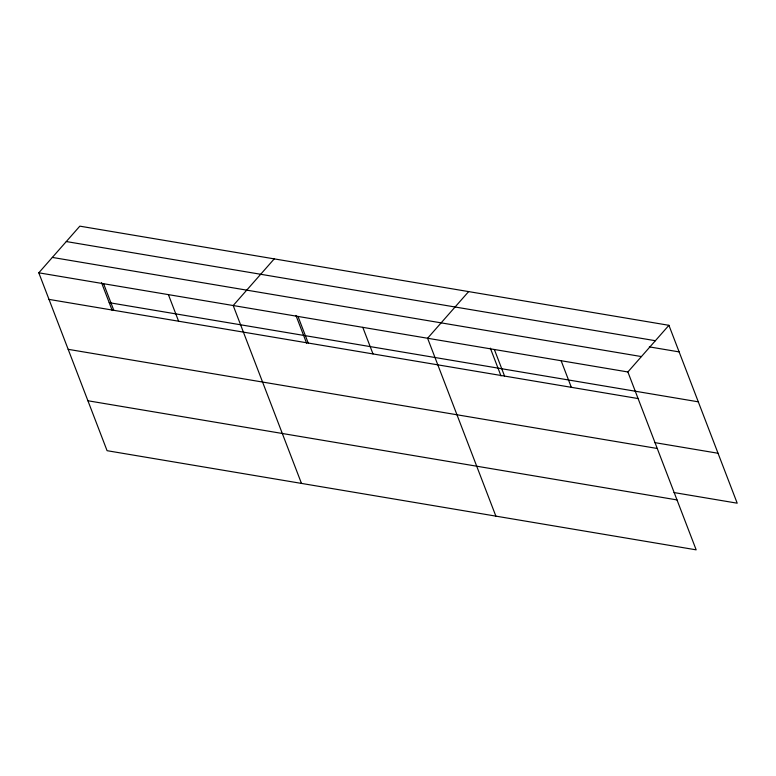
<?xml version="1.0" encoding="UTF-8"?>
<svg xmlns="http://www.w3.org/2000/svg" width="776" height="776" viewBox="0 0 776 776"><rect width="100%" height="100%" fill="white"/><g stroke="black" fill="none" stroke-linecap="round" stroke-linejoin="round"><path stroke-width="1.16" d="M38.8 272.812L627.881 371.966L696.169 549.845L107.078 450.691L38.8 272.812L79.831 226.155L668.922 325.309L737.2 503.188L674.014 492.556M274.229 258.883L233.198 305.531L301.476 483.409M468.626 291.601L427.595 338.249L495.874 516.127M627.881 371.966L668.922 325.309M66.29 241.549L655.38 340.712M649.318 346.882L679.126 351.897M52.341 257.419L641.422 356.572M109.203 302.669L698.293 401.822M49.004 299.4L638.085 398.554M654.847 442.63L718.033 453.262M68.172 349.326L657.253 448.48M87.921 400.765L677.002 499.919M561.126 360.724L571.33 387.311M494.36 349.491L504.565 376.079M490.335 348.143L501.005 375.943M362.799 327.346L373.004 353.934M297.994 316.433L308.208 343.021M295.937 315.425L306.607 343.225M168.402 294.628L178.606 321.215M103.596 283.715L113.81 310.303M101.54 282.697L112.21 310.497"/></g></svg>
